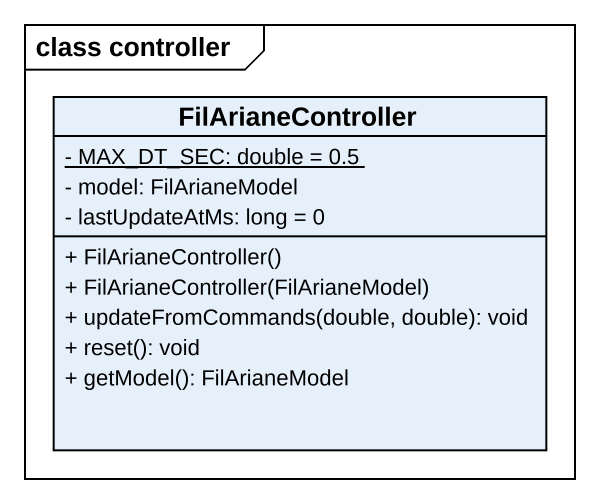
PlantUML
@startuml
mainframe class controller
hide circle
hide empty members
skinparam classAttributeIconSize 0
class FilArianeController {
  {static} - MAX_DT_SEC: double = 0.5
  - model: FilArianeModel
  - lastUpdateAtMs: long = 0
  + FilArianeController()
  + FilArianeController(FilArianeModel)
  + updateFromCommands(double, double): void
  + reset(): void
  + getModel(): FilArianeModel
}
@enduml
